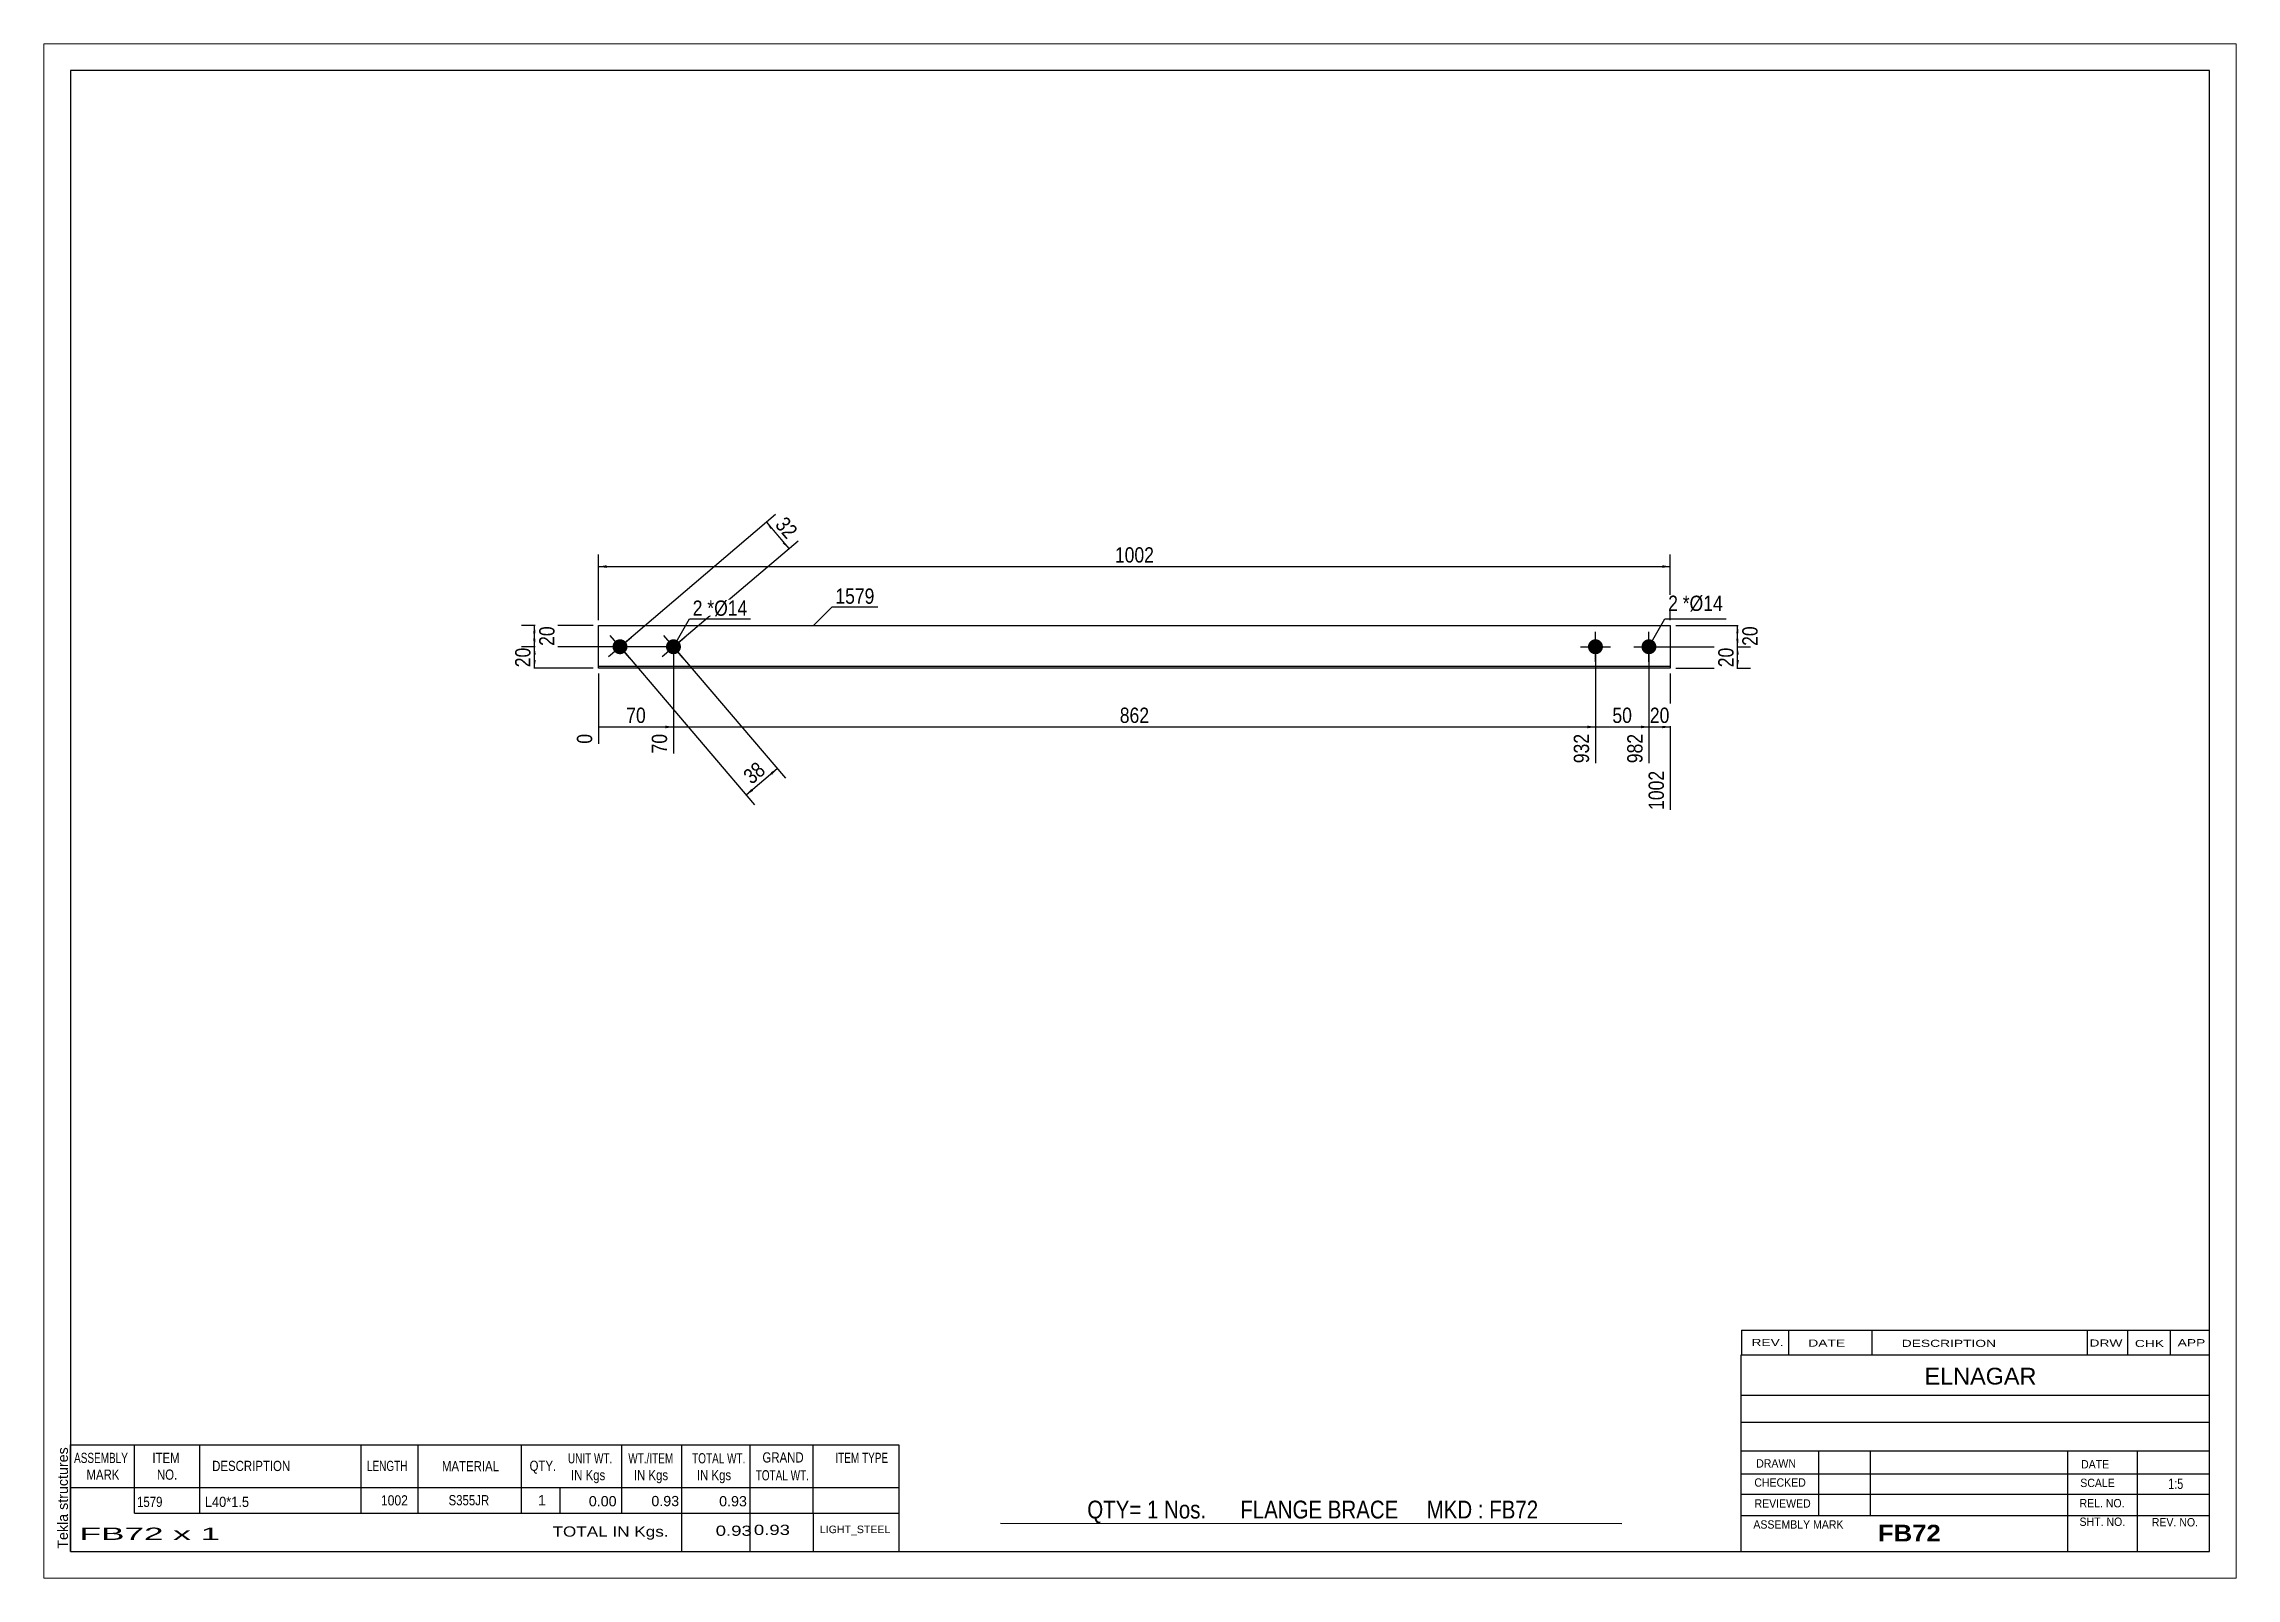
# Paper-space layout 'Layout1' of a CAD drawing. Header units: millimetres. Extents: x 0 to 410, y 0 to 287.
# The model-space entities are those that its viewports show. They can reach past a viewport. Long polylines and large blocks are cut down to what shows.
import ezdxf

# ---------------------------------------------------------------- set-up
doc = ezdxf.new("R2010")
doc.units = ezdxf.units.MM
doc.layers.add('Viewport layer', color=7, linetype='Continuous', plot=False)
doc.styles.add('Arial', font='ARIAL.TTF', dxfattribs={"height": 0.2})
doc.styles.add('Arial Bold', font='ARIALBD.TTF', dxfattribs={"height": 0.2})
doc.styles.add('Arial Narrow', font='ARIALN.TTF', dxfattribs={"height": 0.2})

# ---------------------------------------------------------------- blocks, each defined once
blk = doc.blocks.new('Unknown-627391724-1582')
at = {"color": 5, "linetype": 'Continuous'}
for p, q in [((405, 282), (5, 282)), ((5, 282), (5, 5)), ((405, 5), (405, 282)), ((5, 5), (405, 5))]:
    blk.add_line(p, q, dxfattribs=at)
at = {"color": 174, "linetype": 'Continuous', "style": 'Arial'}
blk.add_text('Tekla structures', height=1.9102, rotation=90, dxfattribs=at).set_placement((4.5, 5.5))
blk = doc.blocks.new('Part-627391724-1227 - 1212')
at = {"color": 2, "linetype": 'Continuous'}
for p, q in [((103.75, 170.22), (103.75, 178.22)), ((103.75, 178.22), (304.18, 178.22)), ((304.18, 178.22), (304.18, 170.22)), ((304.18, 170.52), (103.75, 170.52)), ((304.18, 170.22), (103.75, 170.22))]:
    blk.add_line(p, q, dxfattribs=at)
blk = doc.blocks.new('Bolt-627391724-1228 - 1212')
at = {"linetype": 'Continuous'}
for points in [[(290.18, 175.62, -1), (290.18, 172.82, -1)], [(300.18, 175.62, -1), (300.18, 172.82, -1)]]:
    blk.add_hatch(color=3, dxfattribs=at).paths.add_polyline_path(points)
at = {"color": 3, "linetype": 'Continuous'}
for p, q in [((290.18, 171.42), (290.18, 177.02)), ((300.18, 171.42), (300.18, 177.02)), ((287.38, 174.22), (292.98, 174.22)), ((297.38, 174.22), (302.98, 174.22))]:
    blk.add_line(p, q, dxfattribs=at)
blk = doc.blocks.new('Bolt-627391724-1229 - 1212')
at = {"linetype": 'Continuous'}
blk.add_hatch(color=3, dxfattribs=at).paths.add_polyline_path([(116.84, 175.29, -1), (118.66, 173.16, -1)])
at = {"color": 3, "linetype": 'Continuous'}
for p, q in [((119.57, 172.09), (115.93, 176.35)), ((115.62, 172.41), (119.88, 176.04))]:
    blk.add_line(p, q, dxfattribs=at)
blk = doc.blocks.new('Bolt-627391724-1230 - 1212')
at = {"linetype": 'Continuous'}
blk.add_hatch(color=3, dxfattribs=at).paths.add_polyline_path([(106.84, 175.29, -1), (108.66, 173.16, -1)])
at = {"color": 3, "linetype": 'Continuous'}
for p, q in [((109.57, 172.09), (105.93, 176.35)), ((105.62, 172.41), (109.88, 176.04))]:
    blk.add_line(p, q, dxfattribs=at)
blk = doc.blocks.new('StraightDimension-627391724-1279 - 1212')
at = {"linetype": 'Continuous'}
for points in [[(91.5, 172.72), (91.75, 174.22), (92, 172.72)], [(92, 171.72), (91.75, 170.22), (91.5, 171.72)]]:
    blk.add_hatch(color=7, dxfattribs=at).paths.add_polyline_path(points)
at = {"color": 7, "linetype": 'Continuous'}
for p, q in [((116.75, 174.22), (89.5, 174.22)), ((91.75, 170.22), (91.75, 174.22)), ((102.75, 170.22), (89.5, 170.22))]:
    blk.add_line(p, q, dxfattribs=at)
at = {"color": 0}
blk.add_wipeout([(91.6, 174.65), (87.4, 174.65), (87.4, 169.79), (91.6, 169.79)], dxfattribs=at)
at = {"color": 3, "style": 'Arial Narrow'}
blk.add_text('20', height=2.863, rotation=90.0002, dxfattribs=at).set_placement((91, 170.39))
blk = doc.blocks.new('StraightDimension-627391724-1278 - 1212')
at = {"linetype": 'Continuous'}
for points in [[(91.5, 176.72), (91.75, 178.22), (92, 176.72)], [(92, 175.72), (91.75, 174.22), (91.5, 175.72)]]:
    blk.add_hatch(color=7, dxfattribs=at).paths.add_polyline_path(points)
at = {"color": 7, "linetype": 'Continuous'}
for p, q in [((102.75, 178.22), (89.35, 178.22)), ((91.75, 174.22), (91.75, 178.22)), ((116.75, 174.22), (89.35, 174.22))]:
    blk.add_line(p, q, dxfattribs=at)
at = {"color": 0}
blk.add_wipeout([(96.1, 178.65), (91.9, 178.65), (91.9, 173.79), (96.1, 173.79)], dxfattribs=at)
at = {"color": 3, "style": 'Arial Narrow'}
blk.add_text('20', height=2.863, rotation=90.0002, dxfattribs=at).set_placement((95.5, 174.39))
blk = doc.blocks.new('StraightDimension-627391724-1237 - 1212')
at = {"linetype": 'Continuous'}
blk.add_hatch(color=7, dxfattribs=at).paths.add_polyline_path([(302.68, 159.47), (304.18, 159.22), (302.68, 158.97)])
at = {"color": 7, "linetype": 'Continuous'}
for p, q in [((300.18, 173.22), (300.18, 152.44)), ((304.18, 169.22), (304.18, 143.71)), ((300.18, 159.22), (304.18, 159.22))]:
    blk.add_line(p, q, dxfattribs=at)
at = {"color": 0}
blk.add_wipeout([(304.6, 159.37), (304.6, 163.57), (299.75, 163.57), (299.75, 159.37)], dxfattribs=at)
at = {"color": 0, "linetype": 'Continuous'}
blk.add_wipeout([(303.58, 151.62), (299.38, 151.62), (299.38, 143.11), (303.58, 143.11)], dxfattribs=at)
at = {"color": 3, "style": 'Arial Narrow'}
blk.add_text('20', height=2.863, dxfattribs=at).set_placement((300.35, 159.97))
at = {"color": 3, "linetype": 'Continuous', "style": 'Arial Narrow'}
blk.add_text('1002', height=2.863, rotation=90.0002, dxfattribs=at).set_placement((302.98, 143.71))
blk = doc.blocks.new('StraightDimension-627391724-1238 - 1212')
at = {"linetype": 'Continuous'}
blk.add_hatch(color=7, dxfattribs=at).paths.add_polyline_path([(298.68, 159.47), (300.18, 159.22), (298.68, 158.97)])
at = {"color": 7, "linetype": 'Continuous'}
for p, q in [((290.18, 173.22), (290.18, 152.44)), ((300.18, 173.22), (300.18, 152.44)), ((290.18, 159.22), (300.18, 159.22))]:
    blk.add_line(p, q, dxfattribs=at)
at = {"color": 0}
blk.add_wipeout([(297.6, 159.37), (297.6, 163.57), (292.75, 163.57), (292.75, 159.37)], dxfattribs=at)
at = {"color": 0, "linetype": 'Continuous'}
blk.add_wipeout([(299.58, 158.52), (295.38, 158.52), (295.38, 151.84), (299.58, 151.84)], dxfattribs=at)
at = {"color": 3, "style": 'Arial Narrow'}
blk.add_text('50', height=2.863, dxfattribs=at).set_placement((293.35, 159.97))
at = {"color": 3, "linetype": 'Continuous', "style": 'Arial Narrow'}
blk.add_text('982', height=2.863, rotation=90.0002, dxfattribs=at).set_placement((298.98, 152.44))
blk = doc.blocks.new('StraightDimension-627391724-1239 - 1212')
at = {"linetype": 'Continuous'}
blk.add_hatch(color=7, dxfattribs=at).paths.add_polyline_path([(288.68, 159.47), (290.18, 159.22), (288.68, 158.97)])
at = {"color": 7, "linetype": 'Continuous'}
for p, q in [((117.75, 173.22), (117.75, 154.27)), ((290.18, 173.22), (290.18, 152.44)), ((117.75, 159.22), (290.18, 159.22))]:
    blk.add_line(p, q, dxfattribs=at)
at = {"color": 0}
blk.add_wipeout([(207.31, 159.37), (207.31, 163.57), (200.62, 163.57), (200.62, 159.37)], dxfattribs=at)
at = {"color": 0, "linetype": 'Continuous'}
blk.add_wipeout([(289.58, 158.52), (285.38, 158.52), (285.38, 151.84), (289.58, 151.84)], dxfattribs=at)
at = {"color": 3, "style": 'Arial Narrow'}
blk.add_text('862', height=2.863, dxfattribs=at).set_placement((201.22, 159.97))
at = {"color": 3, "linetype": 'Continuous', "style": 'Arial Narrow'}
blk.add_text('932', height=2.863, rotation=90.0002, dxfattribs=at).set_placement((288.98, 152.44))
blk = doc.blocks.new('StraightDimension-627391724-1240 - 1212')
at = {"linetype": 'Continuous'}
blk.add_hatch(color=7, dxfattribs=at).paths.add_polyline_path([(116.25, 159.47), (117.75, 159.22), (116.25, 158.97)])
at = {"color": 7, "linetype": 'Continuous'}
for p, q in [((117.75, 173.22), (117.75, 154.27)), ((103.75, 169.22), (103.75, 156.09)), ((103.75, 159.22), (117.75, 159.22))]:
    blk.add_line(p, q, dxfattribs=at)
at = {"color": 0}
blk.add_wipeout([(113.18, 159.37), (113.18, 163.57), (108.32, 163.57), (108.32, 159.37)], dxfattribs=at)
at = {"color": 0, "linetype": 'Continuous'}
blk.add_wipeout([(103.15, 158.52), (98.95, 158.52), (98.95, 155.49), (103.15, 155.49)], dxfattribs=at)
at = {"color": 3, "linetype": 'Continuous', "style": 'Arial Narrow'}
blk.add_text('0', height=2.86, rotation=90.0002, dxfattribs=at).set_placement((102.55, 156.09))
at = {"color": 0, "linetype": 'Continuous'}
blk.add_wipeout([(117.15, 158.52), (112.95, 158.52), (112.95, 153.67), (117.15, 153.67)], dxfattribs=at)
at = {"color": 3, "style": 'Arial Narrow'}
blk.add_text('70', height=2.863, dxfattribs=at).set_placement((108.92, 159.97))
at = {"color": 3, "linetype": 'Continuous', "style": 'Arial Narrow'}
blk.add_text('70', height=2.863, rotation=90.0002, dxfattribs=at).set_placement((116.55, 154.27))
blk = doc.blocks.new('StraightDimension-627391724-1254 - 1212')
at = {"linetype": 'Continuous'}
for points in [[(105.25, 188.97), (103.75, 189.22), (105.25, 189.47)], [(302.68, 189.47), (304.18, 189.22), (302.68, 188.97)]]:
    blk.add_hatch(color=7, dxfattribs=at).paths.add_polyline_path(points)
at = {"color": 7, "linetype": 'Continuous'}
for p, q in [((103.75, 179.22), (103.75, 191.47)), ((103.75, 189.22), (304.18, 189.22)), ((304.18, 179.22), (304.18, 191.47))]:
    blk.add_line(p, q, dxfattribs=at)
at = {"color": 0}
blk.add_wipeout([(208.22, 189.37), (208.22, 193.57), (199.71, 193.57), (199.71, 189.37)], dxfattribs=at)
at = {"color": 3, "style": 'Arial Narrow'}
blk.add_text('1002', height=2.863, dxfattribs=at).set_placement((200.31, 189.97))
blk = doc.blocks.new('StraightDimension-627391724-1258 - 1212')
at = {"linetype": 'Continuous'}
for points in [[(132.67, 147.29), (131.36, 146.51), (132.34, 147.67)], [(135.85, 150.66), (137.16, 151.45), (136.18, 150.28)]]:
    blk.add_hatch(color=7, dxfattribs=at).paths.add_polyline_path(points)
at = {"color": 7, "linetype": 'Continuous'}
for p, q in [((108.4, 173.46), (132.92, 144.68)), ((118.4, 173.46), (138.71, 149.62)), ((131.36, 146.51), (137.16, 151.45))]:
    blk.add_line(p, q, dxfattribs=at)
at = {"color": 0}
blk.add_wipeout([(136.01, 150.67), (133.29, 153.86), (129.59, 150.72), (132.31, 147.52)], dxfattribs=at)
at = {"color": 3, "style": 'Arial Narrow'}
blk.add_text('38', height=2.863, rotation=40.4336, dxfattribs=at).set_placement((132.38, 148.36))
blk = doc.blocks.new('StraightDimension-627391724-1264 - 1212')
at = {"linetype": 'Continuous'}
for points in [[(135.9, 196.24), (135.12, 197.54), (136.28, 196.56)], [(138.54, 193.91), (139.32, 192.6), (138.16, 193.58)]]:
    blk.add_hatch(color=7, dxfattribs=at).paths.add_polyline_path(points)
at = {"color": 7, "linetype": 'Continuous'}
for p, q in [((108.51, 174.87), (136.83, 199)), ((135.12, 197.54), (139.32, 192.6)), ((118.51, 174.87), (141.04, 194.06))]:
    blk.add_line(p, q, dxfattribs=at)
at = {"color": 0}
blk.add_wipeout([(138.91, 193.32), (142.11, 196.05), (138.96, 199.74), (135.76, 197.02)], dxfattribs=at)
at = {"color": 3, "style": 'Arial Narrow'}
blk.add_text('32', height=2.863, rotation=-49.5666, dxfattribs=at).set_placement((136.61, 196.95))
blk = doc.blocks.new('StraightDimension-627391724-1270 - 1212')
at = {"linetype": 'Continuous'}
for points in [[(316.5, 176.72), (316.75, 178.22), (317, 176.72)], [(317, 175.72), (316.75, 174.22), (316.5, 175.72)]]:
    blk.add_hatch(color=7, dxfattribs=at).paths.add_polyline_path(points)
at = {"color": 7, "linetype": 'Continuous'}
for p, q in [((305.18, 178.22), (319, 178.22)), ((316.75, 174.22), (316.75, 178.22)), ((301.18, 174.22), (319, 174.22))]:
    blk.add_line(p, q, dxfattribs=at)
at = {"color": 0}
blk.add_wipeout([(321.1, 178.65), (316.9, 178.65), (316.9, 173.79), (321.1, 173.79)], dxfattribs=at)
at = {"color": 3, "style": 'Arial Narrow'}
blk.add_text('20', height=2.863, rotation=90.0002, dxfattribs=at).set_placement((320.5, 174.39))
blk = doc.blocks.new('StraightDimension-627391724-1271 - 1212')
at = {"linetype": 'Continuous'}
for points in [[(316.5, 172.72), (316.75, 174.22), (317, 172.72)], [(317, 171.72), (316.75, 170.22), (316.5, 171.72)]]:
    blk.add_hatch(color=7, dxfattribs=at).paths.add_polyline_path(points)
at = {"color": 7, "linetype": 'Continuous'}
for p, q in [((301.18, 174.22), (319.15, 174.22)), ((316.75, 170.22), (316.75, 174.22)), ((305.18, 170.22), (319.15, 170.22))]:
    blk.add_line(p, q, dxfattribs=at)
at = {"color": 0}
blk.add_wipeout([(316.6, 174.65), (312.4, 174.65), (312.4, 169.79), (316.6, 169.79)], dxfattribs=at)
at = {"color": 3, "style": 'Arial Narrow'}
blk.add_text('20', height=2.863, rotation=90.0002, dxfattribs=at).set_placement((316, 170.39))
blk = doc.blocks.new('CBS_REVISION-627391724-1598')
at = {"color": 7, "linetype": 'Continuous'}
for p, q in [((317.49, 46.38), (404.99, 46.38)), ((317.49, 46.38), (317.49, 41.75)), ((326.29, 46.38), (326.29, 41.75)), ((341.88, 46.38), (341.88, 41.81)), ((382.14, 46.38), (382.14, 41.75)), ((389.68, 46.38), (389.68, 41.75)), ((397.63, 46.38), (397.63, 41.75)), ((317.49, 41.75), (404.99, 41.75))]:
    blk.add_line(p, q, dxfattribs=at)
at = {"color": 7, "style": 'Arial Narrow', "width": 1.7}
for s, height, p in [('REV.', 1.326, (319.35, 43.43)), ('DATE', 1.326, (329.98, 43.31)), ('DESCRIPTION', 1.3257, (347.46, 43.26)), ('DRW', 1.326, (382.57, 43.32)), ('CHK', 1.326, (391.06, 43.23)), ('APP', 1.326, (399.06, 43.38))]:
    blk.add_text(s, height=height, dxfattribs=at).set_placement(p)
blk = doc.blocks.new('CBS_BOM-627391724-1595')
at = {"color": 7, "linetype": 'Continuous'}
for p, q in [((4.97, 16.97), (4.97, 24.97)), ((4.97, 24.97), (159.89, 24.97)), ((16.97, 16.97), (16.97, 24.97)), ((29.16, 16.97), (29.16, 24.97)), ((59.32, 16.97), (59.32, 24.97)), ((70, 16.97), (70, 24.97)), ((89.32, 16.97), (89.32, 24.97)), ((108.12, 16.97), (108.12, 24.97)), ((119.33, 16.97), (119.33, 24.97)), ((132.12, 16.97), (132.12, 24.97)), ((143.87, 16.97), (143.87, 24.97)), ((159.89, 24.96), (159.89, 16.98)), ((4.97, 16.97), (159.89, 16.97)), ((4.97, 12.17), (4.97, 16.97)), ((16.97, 12.17), (16.97, 16.97)), ((29.16, 12.17), (29.16, 16.97)), ((59.32, 12.17), (59.32, 16.97)), ((70, 12.17), (70, 16.97)), ((89.32, 12.17), (89.32, 16.97)), ((96.58, 12.17), (96.58, 16.97)), ((108.12, 12.17), (108.12, 16.97)), ((119.33, 12.17), (119.33, 16.97)), ((132.12, 12.17), (132.12, 16.97)), ((143.89, 12.17), (143.89, 16.97)), ((159.89, 16.97), (159.89, 12.17)), ((4.97, 4.97), (4.97, 12.15)), ((16.97, 12.17), (159.89, 12.17)), ((119.33, 4.97), (119.33, 12.15)), ((132.12, 4.97), (132.12, 12.15)), ((143.93, 4.97), (143.93, 12.15)), ((159.89, 12.17), (159.89, 4.97)), ((4.97, 4.97), (159.89, 4.97))]:
    blk.add_line(p, q, dxfattribs=at)
at = {"color": 3, "linetype": 'Continuous', "style": 'Arial'}
for s, height, width, p in [('ASSEMBLY', 1.91, 0.7, (5.65, 21.54)), ('ITEM', 1.91, 0.8, (20.3, 21.54)), ('DESCRIPTION', 1.9102, 0.8, (31.48, 20.04)), ('LENGTH', 1.91, 0.7, (60.43, 20.04)), ('MATERIAL', 1.91, 0.8, (74.45, 19.99)), ('QTY.', 1.91, 0.8, (90.84, 20.07)), ('UNIT WT.', 1.91, 0.7, (98.01, 21.47)), ('WT./ITEM', 1.91, 0.7, (109.3, 21.47)), ('TOTAL WT.', 1.91, 0.7, (121.24, 21.47)), ('GRAND', 1.91, 0.8, (134.39, 21.63)), ('ITEM TYPE', 1.91, 0.7, (148.03, 21.55)), ('MARK', 1.91, 0.8, (7.97, 18.41)), ('NO.', 1.91, 0.8, (21.15, 18.41)), ('IN Kgs', 1.91, 0.8, (98.59, 18.33)), ('IN Kgs', 1.91, 0.8, (110.34, 18.33)), ('IN Kgs', 1.91, 0.8, (122.13, 18.33)), ('TOTAL WT.', 1.91, 0.7, (133.13, 18.29))]:
    blk.add_text(s, height=height, dxfattribs=dict(at, width=width)).set_placement(p)
at = {"color": 7, "linetype": 'Continuous', "style": 'Arial'}
for s, width, p in [('1579', 0.8, (17.43, 13.32)), ('L40*1.5', 0.9, (30.1, 13.32)), ('1002', 0.85, (63.04, 13.6)), ('S355JR', 0.8, (75.69, 13.63))]:
    blk.add_text(s, height=1.91, dxfattribs=dict(at, width=width)).set_placement(p)
for s, p in [('1', (92.41, 13.63)), ('0.00', (101.92, 13.44)), ('0.93', (113.62, 13.47)), ('0.93', (126.29, 13.44))]:
    blk.add_text(s, height=1.91, dxfattribs=at).set_placement(p)
at = {"color": 6, "linetype": 'Continuous', "style": 'Arial'}
for s, height, width, p in [('FB72 x 1', 2.292, 2.05, (6.69, 7.16)), ('TOTAL IN Kgs.', 1.9102, 1.2, (95.13, 7.77)), ('0.93', 1.91, 1.3, (125.65, 7.92)), ('0.93', 1.91, 1.3, (132.79, 8.08))]:
    blk.add_text(s, height=height, dxfattribs=dict(at, width=width)).set_placement(p)
blk.add_text('LIGHT_STEEL', height=1.4135, dxfattribs=at).set_placement((145.14, 8.42))
blk = doc.blocks.new('CBS_CALLOFF-627391724-1596')
at = {"color": 7, "linetype": 'Continuous'}
blk.add_line((178.88, 10.27), (295.11, 10.25), dxfattribs=at)
at = {"color": 3, "linetype": 'Continuous', "style": 'Arial Narrow'}
blk.add_text('QTY= 1 Nos.      FLANGE BRACE     MKD : FB72', height=3.3405, dxfattribs=at).set_placement((195.14, 11.16))
blk = doc.blocks.new('CBS_NAME_BLOG-627391724-1597')
at = {"color": 7, "linetype": 'Continuous'}
for p, q in [((317.41, 41.75), (404.93, 41.75)), ((317.41, 5.04), (317.41, 41.75)), ((317.41, 34.21), (404.93, 34.21)), ((317.48, 29.16), (405, 29.16)), ((317.41, 23.79), (404.93, 23.79)), ((331.93, 11.68), (331.93, 23.78)), ((341.62, 11.71), (341.62, 23.78)), ((378.53, 5.04), (378.53, 23.77)), ((391.58, 5.04), (391.58, 23.78)), ((317.42, 19.49), (405, 19.51)), ((317.41, 15.74), (404.93, 15.74)), ((317.41, 11.7), (404.93, 11.7)), ((317.41, 5), (405, 5))]:
    blk.add_line(p, q, dxfattribs=at)
at = {"color": 3, "linetype": 'Continuous', "style": 'Arial'}
blk.add_text('ELNAGAR', height=3.133, dxfattribs=at).set_placement((351.73, 36.22))
at = {"color": 3, "linetype": 'Continuous'}
for s, height, style, width, p in [('DRAWN', 1.566, 'Arial', 0.9, (320.24, 20.68)), ('DATE', 1.566, 'Arial', 0.9, (381, 20.52)), ('CHECKED', 1.566, 'Arial', 0.9, (319.89, 17.11)), ('SCALE', 1.566, 'Arial', 0.9, (380.85, 17.04)), ('1:5', 1.957, 'Arial Narrow', 0.9, (397.3, 16.68)), ('REVIEWED', 1.566, 'Arial', 0.9, (319.93, 13.19)), ('REL. NO.', 1.566, 'Arial', 0.9, (380.71, 13.24)), ('ASSEMBLY MARK', 1.5663, 'Arial', 0.9, (319.71, 9.26)), ('FB72', 3.131, 'Arial Bold', 1.1, (342.99, 6.86)), ('SHT. NO.', 1.566, 'Arial', 0.9, (380.71, 9.77)), ('REV. NO.', 1.566, 'Arial', 0.9, (394.23, 9.68))]:
    blk.add_text(s, height=height, dxfattribs=dict(at, style=style, width=width)).set_placement(p)
blk = doc.blocks.new('MarkSet-627391724-1290 - 1212')
at = {"color": 0}
blk.add_wipeout([(123.18, 180.02), (123.18, 183.02), (121.35, 183.02), (121.35, 180.02)], dxfattribs=at)
blk.add_wipeout([(123.18, 180.02), (123.18, 183.02), (121.35, 183.02), (121.35, 180.02)], dxfattribs=at)
at = {"color": 7, "linetype": 'Continuous'}
blk.add_line((117.75, 174.22), (120.75, 179.42), dxfattribs=at)
at = {"color": 0}
blk.add_wipeout([(125.36, 180.02), (125.36, 183.02), (124.08, 183.02), (124.08, 180.02)], dxfattribs=at)
blk.add_wipeout([(125.36, 180.02), (125.36, 183.02), (124.08, 183.02), (124.08, 180.02)], dxfattribs=at)
at = {"color": 3, "style": 'Arial Narrow'}
blk.add_text('2', height=2.86, dxfattribs=at).set_placement((121.35, 180.02))
at = {"color": 0}
blk.add_wipeout([(131.57, 180.02), (131.57, 183.02), (125.36, 183.02), (125.36, 180.02)], dxfattribs=at)
blk.add_wipeout([(131.57, 180.02), (131.57, 183.02), (125.36, 183.02), (125.36, 180.02)], dxfattribs=at)
at = {"color": 7, "linetype": 'Continuous'}
blk.add_line((120.75, 179.42), (132.17, 179.42), dxfattribs=at)
at = {"color": 3, "style": 'Arial Narrow'}
for s, height, p in [('*', 2.86, (124.08, 180.02)), ('Ø14', 2.863, (125.36, 180.02))]:
    blk.add_text(s, height=height, dxfattribs=at).set_placement(p)
blk = doc.blocks.new('Mark-627391724-1285 - 1212')
at = {"color": 0}
blk.add_wipeout([(155.34, 182.26), (155.34, 185.26), (148.03, 185.26), (148.03, 182.26)], dxfattribs=at)
blk.add_wipeout([(155.34, 182.26), (155.34, 185.26), (148.03, 185.26), (148.03, 182.26)], dxfattribs=at)
at = {"color": 7, "linetype": 'Continuous'}
for p, q in [((143.89, 178.12), (147.43, 181.66)), ((147.43, 181.66), (155.94, 181.66))]:
    blk.add_line(p, q, dxfattribs=at)
at = {"color": 3, "style": 'Arial Narrow'}
blk.add_text('1579', height=2.863, dxfattribs=at).set_placement((148.03, 182.26))
blk = doc.blocks.new('Mark-627391724-1293 - 1212')
at = {"color": 0}
blk.add_wipeout([(305.6, 180.92), (305.6, 183.92), (303.78, 183.92), (303.78, 180.92)], dxfattribs=at)
blk.add_wipeout([(305.6, 180.92), (305.6, 183.92), (303.78, 183.92), (303.78, 180.92)], dxfattribs=at)
at = {"color": 7, "linetype": 'Continuous'}
blk.add_line((300.18, 174.22), (303.18, 179.42), dxfattribs=at)
at = {"color": 0}
blk.add_wipeout([(307.78, 180.92), (307.78, 183.92), (306.5, 183.92), (306.5, 180.92)], dxfattribs=at)
blk.add_wipeout([(307.78, 180.92), (307.78, 183.92), (306.5, 183.92), (306.5, 180.92)], dxfattribs=at)
at = {"color": 3, "style": 'Arial Narrow'}
blk.add_text('2', height=2.86, dxfattribs=at).set_placement((303.78, 180.92))
at = {"color": 0}
blk.add_wipeout([(314, 180.92), (314, 183.92), (307.78, 183.92), (307.78, 180.92)], dxfattribs=at)
blk.add_wipeout([(314, 180.92), (314, 183.92), (307.78, 183.92), (307.78, 180.92)], dxfattribs=at)
at = {"color": 7, "linetype": 'Continuous'}
blk.add_line((303.18, 179.42), (314.6, 179.42), dxfattribs=at)
at = {"color": 3, "style": 'Arial Narrow'}
for s, height, p in [('*', 2.86, (306.5, 180.92)), ('Ø14', 2.863, (307.78, 180.92))]:
    blk.add_text(s, height=height, dxfattribs=at).set_placement(p)

msp = doc.modelspace()

# ---------------------------------------------------------------- block references
for name in ['Unknown-627391724-1582', 'Part-627391724-1227 - 1212', 'Bolt-627391724-1230 - 1212', 'Bolt-627391724-1229 - 1212', 'Bolt-627391724-1228 - 1212', 'CBS_REVISION-627391724-1598', 'CBS_NAME_BLOG-627391724-1597', 'CBS_BOM-627391724-1595', 'CBS_CALLOFF-627391724-1596']:
    msp.add_blockref(name, (0, 0))

# ---------------------------------------------------------------- next in the draw order: block references
for name in ['StraightDimension-627391724-1279 - 1212', 'StraightDimension-627391724-1237 - 1212']:
    msp.add_blockref(name, (0, 0))

# ---------------------------------------------------------------- next in the draw order: block references
for name in ['StraightDimension-627391724-1278 - 1212', 'StraightDimension-627391724-1238 - 1212']:
    msp.add_blockref(name, (0, 0))

# ---------------------------------------------------------------- next in the draw order: block references
for name in ['StraightDimension-627391724-1254 - 1212', 'StraightDimension-627391724-1239 - 1212']:
    msp.add_blockref(name, (0, 0))

# ---------------------------------------------------------------- next in the draw order: block references
for name in ['StraightDimension-627391724-1270 - 1212', 'StraightDimension-627391724-1240 - 1212']:
    msp.add_blockref(name, (0, 0))

# ---------------------------------------------------------------- next in the draw order: block references
for name in ['StraightDimension-627391724-1258 - 1212', 'StraightDimension-627391724-1271 - 1212']:
    msp.add_blockref(name, (0, 0))

# ---------------------------------------------------------------- next in the draw order: block references
for name in ['StraightDimension-627391724-1264 - 1212', 'Mark-627391724-1293 - 1212']:
    msp.add_blockref(name, (0, 0))

# ---------------------------------------------------------------- next in the draw order: block references
for name in ['Mark-627391724-1285 - 1212', 'MarkSet-627391724-1290 - 1212']:
    msp.add_blockref(name, (0, 0))

psp = doc.layouts.get("Layout1")

# ---------------------------------------------------------------- viewports
at = {"layer": 'Viewport layer', "view_target_point": (205, 143.5)}
psp.add_viewport(center=(205, 143.5), size=(410, 287), view_center_point=(0, 0), view_height=287, dxfattribs=at)

doc.saveas('drawing.dxf')
